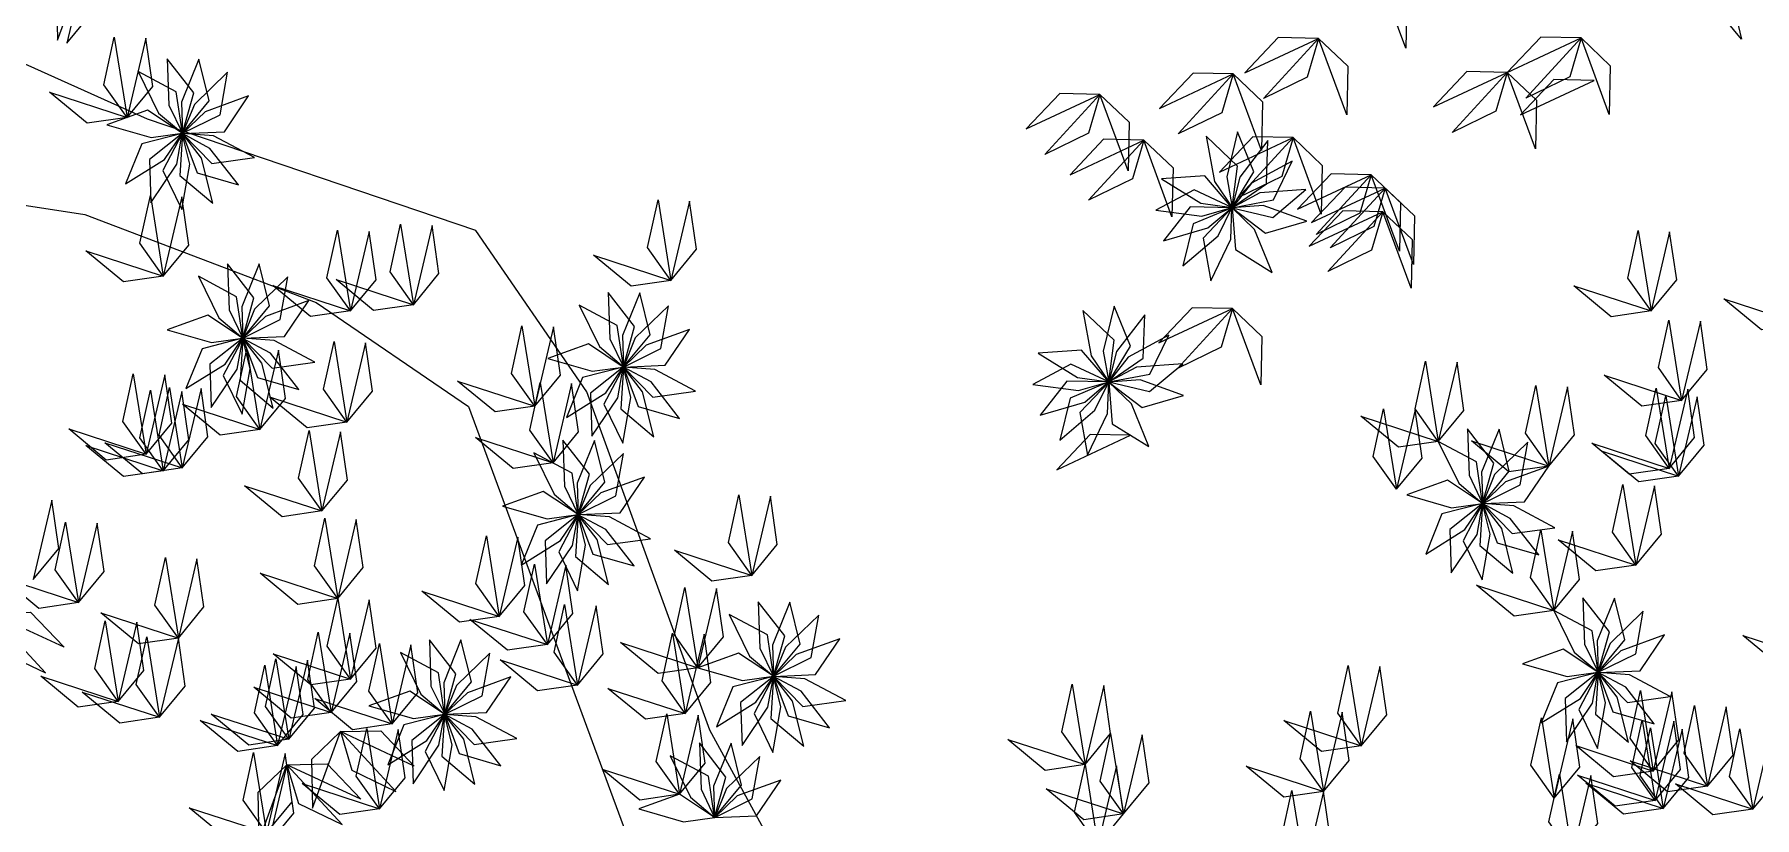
# Model space of a CAD drawing. Header units: inches. Extents: x -422522 to 22891, y -2973 to 414515.
# Drawn here: x 6927.7 to 7054.4, y 10697.8 to 10755.4 of the extents above; entities that cross this region are included whole.
import ezdxf

# ---------------------------------------------------------------- set-up
doc = ezdxf.new("R2010")
doc.units = ezdxf.units.IN
doc.header["$MEASUREMENT"] = 0
doc.layers.add('ARREDAMENTO', color=8, linetype='Continuous', lineweight=18)

msp = doc.modelspace()

# ---------------------------------------------------------------- linework, layer by layer
at = {"layer": 'ARREDAMENTO', "lineweight": 0}
for points in [[(6931.46, 10760.63), (6929.31, 10758.59), (6929.4, 10755), (6931.46, 10760.63)], [(6930.08, 10754.79), (6931.97, 10757.08), (6931.46, 10760.63), (6930.08, 10754.79)], [(7053.43, 10755.08), (7051.54, 10757.36), (7052.05, 10760.91), (7053.43, 10755.08)], [(7026.62, 10760.04), (7028.77, 10758), (7028.7, 10754.41), (7026.62, 10760.04)], [(6934.51, 10749.31), (6932.8, 10751.73), (6933.57, 10755.24), (6934.51, 10749.31)], [(6934.51, 10749.31), (6936.4, 10751.6), (6935.89, 10755.15), (6934.51, 10749.31)], [(7022.28, 10755.14), (7019.31, 10755.2), (7016.84, 10752.6), (7022.28, 10755.14)], [(7022.28, 10755.14), (7021.44, 10752.29), (7018.22, 10750.72), (7022.28, 10755.14)], [(7022.28, 10755.14), (7024.43, 10753.1), (7024.35, 10749.51), (7022.28, 10755.14)], [(7041.61, 10755.17), (7038.65, 10755.23), (7036.18, 10752.63), (7041.61, 10755.17)], [(7041.61, 10755.17), (7040.78, 10752.32), (7037.55, 10750.75), (7041.61, 10755.17)], [(7041.61, 10755.17), (7043.76, 10753.12), (7043.68, 10749.54), (7041.61, 10755.17)], [(6935.33, 10752.7), (6936.82, 10749.64), (6938.59, 10748.15), (6938.14, 10751.2), (6935.33, 10752.7)], [(6937.47, 10753.63), (6937.59, 10750.23), (6938.59, 10748.15), (6939.42, 10751.12), (6937.47, 10753.63)], [(6939.8, 10753.61), (6938.52, 10750.45), (6938.59, 10748.15), (6940.56, 10750.53), (6939.8, 10753.61)], [(6941.92, 10752.65), (6939.47, 10750.28), (6938.6, 10748.15), (6941.36, 10749.52), (6941.92, 10752.65)], [(7016, 10752.52), (7013.03, 10752.58), (7010.56, 10749.98), (7016, 10752.52)], [(7036.18, 10752.63), (7033.21, 10752.69), (7030.74, 10750.09), (7036.18, 10752.63)], [(7036.18, 10752.63), (7035.34, 10749.78), (7032.11, 10748.21), (7036.18, 10752.63)], [(7036.18, 10752.63), (7038.33, 10750.59), (7038.25, 10747), (7036.18, 10752.63)], [(7016, 10752.52), (7015.16, 10749.67), (7011.94, 10748.11), (7016, 10752.52)], [(7016, 10752.52), (7018.15, 10750.48), (7018.07, 10746.89), (7016, 10752.52)], [(7042.59, 10752.04), (7039.62, 10752.11), (7037.15, 10749.51), (7042.59, 10752.04)], [(6934.51, 10749.31), (6931.58, 10748.89), (6928.81, 10751.17), (6934.51, 10749.31)], [(6943.46, 10750.9), (6940.26, 10749.74), (6938.6, 10748.14), (6941.68, 10748.27), (6943.46, 10750.9)], [(7006.17, 10751.01), (7003.21, 10751.08), (7000.74, 10748.47), (7006.17, 10751.01)], [(7006.17, 10751.01), (7005.34, 10748.17), (7002.11, 10746.6), (7006.17, 10751.01)], [(7006.17, 10751.01), (7008.32, 10748.97), (7008.25, 10745.38), (7006.17, 10751.01)], [(6933.02, 10748.77), (6936.29, 10747.83), (6938.58, 10748.15), (6936.01, 10749.85), (6933.02, 10748.77)], [(6934.39, 10744.43), (6937.28, 10746.23), (6938.58, 10748.14), (6935.59, 10747.37), (6934.39, 10744.43)], [(6936.27, 10743.04), (6938.17, 10745.87), (6938.58, 10748.14), (6936.16, 10746.22), (6936.27, 10743.04)], [(6938.54, 10742.54), (6939.13, 10745.89), (6938.58, 10748.13), (6937.15, 10745.4), (6938.54, 10742.54)], [(6940.83, 10743), (6940, 10746.31), (6938.59, 10748.13), (6938.39, 10745.05), (6940.83, 10743)], [(6943.9, 10746.37), (6940.89, 10747.97), (6938.59, 10748.14), (6940.75, 10745.93), (6943.9, 10746.37)], [(6942.72, 10744.36), (6940.62, 10747.04), (6938.59, 10748.13), (6939.67, 10745.24), (6942.72, 10744.36)], [(7009.4, 10747.64), (7006.44, 10747.71), (7003.97, 10745.1), (7009.4, 10747.64)], [(7009.4, 10747.64), (7008.57, 10744.8), (7005.34, 10743.23), (7009.4, 10747.64)], [(7009.4, 10747.64), (7011.56, 10745.6), (7011.48, 10742.01), (7009.4, 10747.64)], [(7014, 10747.94), (7014.61, 10744.59), (7015.91, 10742.68), (7016.3, 10745.74), (7014, 10747.94)], [(7020.4, 10747.83), (7017.44, 10747.89), (7014.97, 10745.29), (7020.4, 10747.83)], [(7016.31, 10748.26), (7015.51, 10744.95), (7015.91, 10742.68), (7017.51, 10745.31), (7016.31, 10748.26)], [(7018.55, 10747.61), (7016.47, 10744.92), (7015.91, 10742.68), (7018.45, 10744.43), (7018.55, 10747.61)], [(7020.4, 10747.83), (7019.57, 10744.98), (7016.34, 10743.41), (7020.4, 10747.83)], [(7020.4, 10747.83), (7022.55, 10745.78), (7022.48, 10742.2), (7020.4, 10747.83)], [(7010.72, 10744.79), (7013.61, 10743), (7015.9, 10742.68), (7013.89, 10745.02), (7010.72, 10744.79)], [(7020.33, 10746.11), (7017.33, 10744.49), (7015.91, 10742.67), (7018.95, 10743.25), (7020.33, 10746.11)], [(7026.16, 10745.1), (7023.2, 10745.16), (7020.73, 10742.56), (7026.16, 10745.1)], [(7026.16, 10745.1), (7025.33, 10742.26), (7022.1, 10740.69), (7026.16, 10745.1)], [(7026.16, 10745.1), (7028.31, 10743.06), (7028.24, 10739.47), (7026.16, 10745.1)], [(7010.3, 10742.49), (7013.68, 10742.04), (7015.9, 10742.68), (7013.11, 10743.99), (7010.3, 10742.49)], [(7021.35, 10744.01), (7017.95, 10743.76), (7015.91, 10742.67), (7018.92, 10741.96), (7021.35, 10744.01)], [(7027.19, 10744.12), (7024.23, 10744.19), (7021.76, 10741.59), (7027.19, 10744.12)], [(7027.19, 10744.12), (7026.36, 10741.28), (7023.13, 10739.71), (7027.19, 10744.12)], [(7027.19, 10744.12), (7029.34, 10742.08), (7029.27, 10738.5), (7027.19, 10744.12)], [(6937.18, 10737.63), (6935.46, 10740.05), (6936.23, 10743.56), (6937.18, 10737.63)], [(6937.18, 10737.63), (6939.06, 10739.92), (6938.55, 10743.47), (6937.18, 10737.63)], [(6974.57, 10737.32), (6972.86, 10739.74), (6973.63, 10743.25), (6974.57, 10737.32)], [(6974.57, 10737.32), (6976.46, 10739.61), (6975.95, 10743.16), (6974.57, 10737.32)], [(7010.86, 10740.23), (7014.13, 10741.19), (7015.9, 10742.67), (7012.81, 10742.74), (7010.86, 10740.23)], [(7012.29, 10738.39), (7014.89, 10740.59), (7015.9, 10742.67), (7013.05, 10741.48), (7012.29, 10738.39)], [(7014.34, 10737.29), (7015.82, 10740.36), (7015.9, 10742.67), (7013.78, 10740.42), (7014.34, 10737.29)], [(7021.42, 10741.68), (7018.21, 10742.83), (7015.91, 10742.67), (7018.37, 10740.8), (7021.42, 10741.68)], [(7018.86, 10737.91), (7017.57, 10741.06), (7015.91, 10742.66), (7016.16, 10739.59), (7018.86, 10737.91)], [(7027.02, 10742.38), (7024.06, 10742.45), (7021.59, 10739.84), (7027.02, 10742.38)], [(6955.61, 10735.53), (6953.89, 10737.95), (6954.66, 10741.46), (6955.61, 10735.53)], [(6955.61, 10735.53), (6957.49, 10737.82), (6956.98, 10741.37), (6955.61, 10735.53)], [(7027.02, 10742.38), (7026.19, 10739.54), (7022.96, 10737.97), (7027.02, 10742.38)], [(7027.02, 10742.38), (7029.17, 10740.34), (7029.09, 10736.75), (7027.02, 10742.38)], [(6950.96, 10735.08), (6949.24, 10737.5), (6950.01, 10741.01), (6950.96, 10735.08)], [(6950.96, 10735.08), (6952.85, 10737.37), (6952.34, 10740.92), (6950.96, 10735.08)], [(7046.77, 10735.07), (7045.05, 10737.48), (7045.82, 10740.99), (7046.77, 10735.07)], [(7046.77, 10735.07), (7048.66, 10737.35), (7048.14, 10740.9), (7046.77, 10735.07)], [(6937.18, 10737.63), (6934.24, 10737.21), (6931.48, 10739.49), (6937.18, 10737.63)], [(6974.57, 10737.32), (6971.64, 10736.9), (6968.87, 10739.18), (6974.57, 10737.32)], [(6939.77, 10737.62), (6941.27, 10734.56), (6943.03, 10733.07), (6942.58, 10736.12), (6939.77, 10737.62)], [(6941.91, 10738.55), (6942.03, 10735.15), (6943.03, 10733.07), (6943.86, 10736.04), (6941.91, 10738.55)], [(6944.24, 10738.54), (6942.97, 10735.37), (6943.04, 10733.07), (6945, 10735.45), (6944.24, 10738.54)], [(6946.36, 10737.57), (6943.91, 10735.2), (6943.04, 10733.07), (6945.8, 10734.44), (6946.36, 10737.57)], [(6955.61, 10735.53), (6952.67, 10735.11), (6949.91, 10737.39), (6955.61, 10735.53)], [(6950.96, 10735.08), (6948.03, 10734.66), (6945.26, 10736.95), (6950.96, 10735.08)], [(6969.95, 10736.43), (6970.07, 10733.02), (6971.07, 10730.95), (6971.9, 10733.92), (6969.95, 10736.43)], [(6972.28, 10736.41), (6971, 10733.25), (6971.08, 10730.95), (6973.04, 10733.32), (6972.28, 10736.41)], [(7046.77, 10735.07), (7043.83, 10734.64), (7041.07, 10736.93), (7046.77, 10735.07)], [(6947.91, 10735.83), (6944.71, 10734.66), (6943.04, 10733.06), (6946.12, 10733.19), (6947.91, 10735.83)], [(6967.81, 10735.5), (6969.31, 10732.44), (6971.07, 10730.95), (6970.62, 10734), (6967.81, 10735.5)], [(6974.4, 10735.45), (6971.95, 10733.08), (6971.08, 10730.94), (6973.84, 10732.31), (6974.4, 10735.45)], [(7004.92, 10735.11), (7005.53, 10731.76), (7006.83, 10729.85), (7007.22, 10732.91), (7004.92, 10735.11)], [(7007.23, 10735.43), (7006.42, 10732.12), (7006.83, 10729.85), (7008.43, 10732.48), (7007.23, 10735.43)], [(7015.95, 10735.24), (7012.98, 10735.31), (7010.51, 10732.71), (7015.95, 10735.24)], [(7015.95, 10735.24), (7015.11, 10732.4), (7011.88, 10730.83), (7015.95, 10735.24)], [(7015.95, 10735.24), (7018.1, 10733.2), (7018.02, 10729.62), (7015.95, 10735.24)], [(7057.84, 10734.1), (7054.9, 10733.68), (7052.14, 10735.96), (7057.84, 10734.1)], [(6937.46, 10733.69), (6940.74, 10732.75), (6943.02, 10733.07), (6940.46, 10734.77), (6937.46, 10733.69)], [(6964.55, 10728.05), (6962.84, 10730.47), (6963.6, 10733.97), (6964.55, 10728.05)], [(6964.55, 10728.05), (6966.44, 10730.34), (6965.93, 10733.89), (6964.55, 10728.05)], [(6975.95, 10733.7), (6972.74, 10732.54), (6971.08, 10730.94), (6974.16, 10731.07), (6975.95, 10733.7)], [(7009.47, 10734.78), (7007.39, 10732.08), (7006.83, 10729.84), (7009.37, 10731.6), (7009.47, 10734.78)], [(7049.02, 10728.48), (7047.31, 10730.9), (7048.08, 10734.4), (7049.02, 10728.48)], [(7049.02, 10728.48), (7050.91, 10730.77), (7050.4, 10734.32), (7049.02, 10728.48)], [(6938.84, 10729.35), (6941.73, 10731.15), (6943.02, 10733.06), (6940.04, 10732.29), (6938.84, 10729.35)], [(6940.71, 10727.96), (6942.62, 10730.79), (6943.03, 10733.06), (6940.61, 10731.14), (6940.71, 10727.96)], [(6942.99, 10727.46), (6943.58, 10730.81), (6943.03, 10733.05), (6941.6, 10730.32), (6942.99, 10727.46)], [(6945.27, 10727.92), (6944.45, 10731.23), (6943.03, 10733.05), (6942.84, 10729.98), (6945.27, 10727.92)], [(6948.35, 10731.29), (6945.34, 10732.89), (6943.04, 10733.06), (6945.2, 10730.85), (6948.35, 10731.29)], [(6947.17, 10729.28), (6945.07, 10731.96), (6943.04, 10733.05), (6944.11, 10730.16), (6947.17, 10729.28)], [(6950.7, 10726.89), (6948.99, 10729.3), (6949.76, 10732.81), (6950.7, 10726.89)], [(6950.7, 10726.89), (6952.59, 10729.17), (6952.08, 10732.73), (6950.7, 10726.89)], [(6965.5, 10731.57), (6968.78, 10730.63), (6971.06, 10730.94), (6968.49, 10732.65), (6965.5, 10731.57)], [(7011.25, 10733.28), (7008.25, 10731.66), (7006.83, 10729.84), (7009.86, 10730.41), (7011.25, 10733.28)], [(6944.29, 10726.34), (6942.57, 10728.76), (6943.34, 10732.26), (6944.29, 10726.34)], [(6944.29, 10726.34), (6946.18, 10728.63), (6945.67, 10732.18), (6944.29, 10726.34)], [(7001.22, 10729.66), (7004.6, 10729.2), (7006.82, 10729.84), (7004.03, 10731.16), (7001.22, 10729.66)], [(7001.63, 10731.96), (7004.53, 10730.16), (7006.82, 10729.85), (7004.81, 10732.19), (7001.63, 10731.96)], [(7012.27, 10731.18), (7008.87, 10730.92), (7006.83, 10729.84), (7009.83, 10729.13), (7012.27, 10731.18)], [(7031.1, 10725.45), (7029.39, 10727.87), (7030.16, 10731.37), (7031.1, 10725.45)], [(7031.1, 10725.45), (7032.99, 10727.74), (7032.48, 10731.29), (7031.1, 10725.45)], [(6935.92, 10724.52), (6934.2, 10726.93), (6934.97, 10730.44), (6935.92, 10724.52)], [(6935.92, 10724.52), (6937.81, 10726.8), (6937.29, 10730.36), (6935.92, 10724.52)], [(6964.55, 10728.05), (6961.62, 10727.63), (6958.85, 10729.91), (6964.55, 10728.05)], [(6965.89, 10723.88), (6964.17, 10726.3), (6964.94, 10729.81), (6965.89, 10723.88)], [(6966.88, 10727.22), (6969.77, 10729.03), (6971.06, 10730.94), (6968.07, 10730.17), (6966.88, 10727.22)], [(6968.75, 10725.84), (6970.66, 10728.66), (6971.06, 10730.93), (6968.65, 10729.02), (6968.75, 10725.84)], [(6971.03, 10725.33), (6971.62, 10728.69), (6971.07, 10730.93), (6969.64, 10728.2), (6971.03, 10725.33)], [(6973.31, 10725.8), (6972.48, 10729.11), (6971.07, 10730.93), (6970.88, 10727.85), (6973.31, 10725.8)], [(6975.21, 10727.15), (6973.11, 10729.84), (6971.07, 10730.93), (6972.15, 10728.04), (6975.21, 10727.15)], [(6976.39, 10729.16), (6973.38, 10730.76), (6971.08, 10730.93), (6973.24, 10728.73), (6976.39, 10729.16)], [(7001.78, 10727.4), (7005.05, 10728.35), (7006.81, 10729.84), (7003.73, 10729.91), (7001.78, 10727.4)], [(7003.21, 10725.56), (7005.81, 10727.76), (7006.82, 10729.84), (7003.97, 10728.65), (7003.21, 10725.56)], [(7005.26, 10724.46), (7006.74, 10727.53), (7006.82, 10729.83), (7004.7, 10727.59), (7005.26, 10724.46)], [(7009.78, 10725.08), (7008.49, 10728.23), (7006.82, 10729.83), (7007.08, 10726.76), (7009.78, 10725.08)], [(7012.34, 10728.85), (7009.13, 10730), (7006.83, 10729.83), (7009.28, 10727.96), (7012.34, 10728.85)], [(7049.02, 10728.48), (7046.09, 10728.06), (7043.32, 10730.34), (7049.02, 10728.48)], [(6937.18, 10723.3), (6935.46, 10725.72), (6936.23, 10729.23), (6937.18, 10723.3)], [(6938.58, 10723.51), (6936.87, 10725.92), (6937.63, 10729.43), (6938.58, 10723.51)], [(6937.18, 10723.3), (6939.06, 10725.59), (6938.55, 10729.14), (6937.18, 10723.3)], [(6938.58, 10723.51), (6940.47, 10725.79), (6939.96, 10729.35), (6938.58, 10723.51)], [(6950.7, 10726.89), (6947.77, 10726.46), (6945, 10728.75), (6950.7, 10726.89)], [(6965.89, 10723.88), (6967.77, 10726.17), (6967.26, 10729.72), (6965.89, 10723.88)], [(7039.24, 10723.65), (7037.52, 10726.07), (7038.29, 10729.57), (7039.24, 10723.65)], [(7039.24, 10723.65), (7041.13, 10725.94), (7040.61, 10729.49), (7039.24, 10723.65)], [(7048.1, 10723.47), (7046.38, 10725.89), (7047.15, 10729.39), (7048.1, 10723.47)], [(7048.8, 10722.9), (7047.08, 10725.32), (7047.85, 10728.82), (7048.8, 10722.9)], [(7048.1, 10723.47), (7049.98, 10725.75), (7049.47, 10729.31), (7048.1, 10723.47)], [(7048.8, 10722.9), (7050.68, 10725.18), (7050.17, 10728.74), (7048.8, 10722.9)], [(6944.29, 10726.34), (6941.36, 10725.92), (6938.59, 10728.2), (6944.29, 10726.34)], [(7031.1, 10725.45), (7028.17, 10725.03), (7025.4, 10727.31), (7031.1, 10725.45)], [(7028.01, 10721.95), (7026.3, 10724.36), (7027.07, 10727.87), (7028.01, 10721.95)], [(7028.01, 10721.95), (7029.9, 10724.23), (7029.39, 10727.78), (7028.01, 10721.95)], [(6935.92, 10724.52), (6932.98, 10724.09), (6930.22, 10726.38), (6935.92, 10724.52)], [(6948.87, 10720.34), (6947.15, 10722.75), (6947.92, 10726.26), (6948.87, 10720.34)], [(6948.87, 10720.34), (6950.76, 10722.62), (6950.24, 10726.18), (6948.87, 10720.34)], [(7008.43, 10725.92), (7005.46, 10725.98), (7002.99, 10723.38), (7008.43, 10725.92)], [(7033.24, 10726.38), (7033.36, 10722.97), (7034.36, 10720.9), (7035.19, 10723.87), (7033.24, 10726.38)], [(7035.57, 10726.36), (7034.29, 10723.2), (7034.37, 10720.9), (7036.33, 10723.27), (7035.57, 10726.36)], [(6937.18, 10723.3), (6934.24, 10722.88), (6931.48, 10725.16), (6937.18, 10723.3)], [(6938.58, 10723.51), (6935.65, 10723.08), (6932.88, 10725.37), (6938.58, 10723.51)], [(6965.89, 10723.88), (6962.95, 10723.46), (6960.18, 10725.74), (6965.89, 10723.88)], [(6966.62, 10725.56), (6966.74, 10722.16), (6967.74, 10720.08), (6968.57, 10723.05), (6966.62, 10725.56)], [(6968.95, 10725.54), (6967.67, 10722.38), (6967.75, 10720.08), (6969.71, 10722.46), (6968.95, 10725.54)], [(7031.1, 10725.45), (7032.6, 10722.39), (7034.36, 10720.9), (7033.91, 10723.95), (7031.1, 10725.45)], [(7039.24, 10723.65), (7036.3, 10723.23), (7033.54, 10725.51), (7039.24, 10723.65)], [(7037.69, 10725.4), (7035.24, 10723.03), (7034.37, 10720.89), (7037.13, 10722.26), (7037.69, 10725.4)], [(7048.1, 10723.47), (7045.16, 10723.04), (7042.4, 10725.33), (7048.1, 10723.47)], [(7048.8, 10722.9), (7045.86, 10722.48), (7043.09, 10724.76), (7048.8, 10722.9)], [(6964.48, 10724.63), (6965.98, 10721.57), (6967.74, 10720.08), (6967.29, 10723.13), (6964.48, 10724.63)], [(6971.07, 10724.58), (6968.62, 10722.21), (6967.75, 10720.08), (6970.51, 10721.45), (6971.07, 10724.58)], [(7039.24, 10723.65), (7036.04, 10722.49), (7034.37, 10720.89), (7037.45, 10721.02), (7039.24, 10723.65)], [(6948.87, 10720.34), (6945.93, 10719.91), (6943.17, 10722.2), (6948.87, 10720.34)], [(6972.62, 10722.83), (6969.41, 10721.67), (6967.75, 10720.07), (6970.83, 10720.2), (6972.62, 10722.83)], [(7028.79, 10721.52), (7032.07, 10720.58), (7034.35, 10720.89), (7031.78, 10722.6), (7028.79, 10721.52)], [(7045.64, 10716.35), (7043.92, 10718.77), (7044.69, 10722.28), (7045.64, 10716.35)], [(7045.64, 10716.35), (7047.53, 10718.64), (7047.02, 10722.19), (7045.64, 10716.35)], [(6927.6, 10715.3), (6929.49, 10717.58), (6928.98, 10721.14), (6927.6, 10715.3)], [(6962.17, 10720.7), (6965.45, 10719.76), (6967.73, 10720.08), (6965.16, 10721.78), (6962.17, 10720.7)], [(6980.53, 10715.6), (6978.81, 10718.02), (6979.58, 10721.52), (6980.53, 10715.6)], [(6980.53, 10715.6), (6982.41, 10717.88), (6981.9, 10721.44), (6980.53, 10715.6)], [(7030.17, 10717.17), (7033.06, 10718.98), (7034.35, 10720.89), (7031.37, 10720.12), (7030.17, 10717.17)], [(7032.04, 10715.79), (7033.95, 10718.61), (7034.35, 10720.88), (7031.94, 10718.97), (7032.04, 10715.79)], [(7034.32, 10715.28), (7034.91, 10718.64), (7034.36, 10720.88), (7032.93, 10718.15), (7034.32, 10715.28)], [(7036.6, 10715.75), (7035.77, 10719.06), (7034.36, 10720.88), (7034.17, 10717.8), (7036.6, 10715.75)], [(7038.5, 10717.1), (7036.4, 10719.79), (7034.36, 10720.88), (7035.44, 10717.99), (7038.5, 10717.1)], [(7039.68, 10719.11), (7036.67, 10720.71), (7034.37, 10720.88), (7036.53, 10718.68), (7039.68, 10719.11)], [(6950.03, 10713.89), (6948.31, 10716.3), (6949.08, 10719.81), (6950.03, 10713.89)], [(6950.03, 10713.89), (6951.91, 10716.17), (6951.4, 10719.72), (6950.03, 10713.89)], [(6963.54, 10716.36), (6966.43, 10718.16), (6967.73, 10720.07), (6964.74, 10719.3), (6963.54, 10716.36)], [(6965.42, 10714.97), (6967.32, 10717.8), (6967.73, 10720.07), (6965.32, 10718.15), (6965.42, 10714.97)], [(6967.69, 10714.47), (6968.29, 10717.82), (6967.74, 10720.06), (6966.31, 10717.33), (6967.69, 10714.47)], [(6969.98, 10714.93), (6969.15, 10718.24), (6967.74, 10720.06), (6967.55, 10716.98), (6969.98, 10714.93)], [(6971.87, 10716.29), (6969.78, 10718.97), (6967.74, 10720.06), (6968.82, 10717.17), (6971.87, 10716.29)], [(6973.06, 10718.3), (6970.05, 10719.9), (6967.75, 10720.07), (6969.9, 10717.86), (6973.06, 10718.3)], [(6930.94, 10713.6), (6929.22, 10716.01), (6929.99, 10719.52), (6930.94, 10713.6)], [(6930.94, 10713.6), (6932.83, 10715.88), (6932.32, 10719.44), (6930.94, 10713.6)], [(6961.93, 10712.58), (6960.21, 10714.99), (6960.98, 10718.5), (6961.93, 10712.58)], [(6961.93, 10712.58), (6963.81, 10714.86), (6963.3, 10718.41), (6961.93, 10712.58)], [(7039.61, 10713.02), (7037.9, 10715.43), (7038.66, 10718.94), (7039.61, 10713.02)], [(7039.61, 10713.02), (7041.5, 10715.3), (7040.99, 10718.85), (7039.61, 10713.02)], [(6980.53, 10715.6), (6977.59, 10715.18), (6974.83, 10717.46), (6980.53, 10715.6)], [(7045.64, 10716.35), (7042.71, 10715.93), (7039.94, 10718.21), (7045.64, 10716.35)], [(6938.29, 10710.98), (6936.57, 10713.4), (6937.34, 10716.91), (6938.29, 10710.98)], [(6938.29, 10710.98), (6940.17, 10713.27), (6939.66, 10716.82), (6938.29, 10710.98)], [(6965.47, 10710.5), (6963.75, 10712.92), (6964.52, 10716.42), (6965.47, 10710.5)], [(6965.47, 10710.5), (6967.35, 10712.79), (6966.84, 10716.34), (6965.47, 10710.5)], [(6930.94, 10713.6), (6928.01, 10713.17), (6925.24, 10715.46), (6930.94, 10713.6)], [(6950.03, 10713.89), (6947.09, 10713.46), (6944.32, 10715.75), (6950.03, 10713.89)], [(6976.56, 10708.79), (6974.84, 10711.21), (6975.61, 10714.71), (6976.56, 10708.79)], [(6976.56, 10708.79), (6978.45, 10711.08), (6977.94, 10714.63), (6976.56, 10708.79)], [(7039.61, 10713.02), (7036.68, 10712.59), (7033.91, 10714.88), (7039.61, 10713.02)], [(6950.97, 10707.96), (6949.26, 10710.38), (6950.03, 10713.89), (6950.97, 10707.96)], [(6950.97, 10707.96), (6952.86, 10710.25), (6952.35, 10713.8), (6950.97, 10707.96)], [(6961.93, 10712.58), (6958.99, 10712.15), (6956.23, 10714.44), (6961.93, 10712.58)], [(6967.69, 10707.52), (6965.97, 10709.94), (6966.74, 10713.45), (6967.69, 10707.52)], [(6967.69, 10707.52), (6969.58, 10709.81), (6969.06, 10713.36), (6967.69, 10707.52)], [(6981.01, 10713.65), (6981.13, 10710.25), (6982.13, 10708.17), (6982.96, 10711.14), (6981.01, 10713.65)], [(6983.34, 10713.63), (6982.06, 10710.47), (6982.14, 10708.17), (6984.1, 10710.54), (6983.34, 10713.63)], [(7041.75, 10713.95), (7041.87, 10710.54), (7042.87, 10708.46), (7043.7, 10711.43), (7041.75, 10713.95)], [(7044.08, 10713.93), (7042.8, 10710.77), (7042.88, 10708.46), (7044.84, 10710.84), (7044.08, 10713.93)], [(6924.43, 10712.82), (6927.39, 10712.89), (6929.87, 10710.3), (6924.43, 10712.82)], [(6924.43, 10712.82), (6925.27, 10709.98), (6928.5, 10708.42), (6924.43, 10712.82)], [(6933.85, 10706.31), (6932.14, 10708.73), (6932.91, 10712.24), (6933.85, 10706.31)], [(6938.29, 10710.98), (6935.35, 10710.56), (6932.58, 10712.85), (6938.29, 10710.98)], [(6933.85, 10706.31), (6935.74, 10708.6), (6935.23, 10712.15), (6933.85, 10706.31)], [(6965.47, 10710.5), (6962.53, 10710.08), (6959.76, 10712.36), (6965.47, 10710.5)], [(6978.87, 10712.72), (6980.37, 10709.66), (6982.13, 10708.17), (6981.68, 10711.22), (6978.87, 10712.72)], [(6985.46, 10712.67), (6983.01, 10710.3), (6982.14, 10708.17), (6984.9, 10709.54), (6985.46, 10712.67)], [(7039.61, 10713.02), (7041.11, 10709.95), (7042.87, 10708.46), (7042.42, 10711.51), (7039.61, 10713.02)], [(7046.2, 10712.96), (7043.75, 10710.59), (7042.88, 10708.46), (7045.64, 10709.83), (7046.2, 10712.96)], [(6936.91, 10705.15), (6935.19, 10707.56), (6935.96, 10711.07), (6936.91, 10705.15)], [(6936.91, 10705.15), (6938.8, 10707.43), (6938.29, 10710.98), (6936.91, 10705.15)], [(6949.55, 10705.5), (6947.83, 10707.92), (6948.6, 10711.42), (6949.55, 10705.5)], [(6949.55, 10705.5), (6951.43, 10707.79), (6950.92, 10711.34), (6949.55, 10705.5)], [(6956.78, 10710.86), (6956.9, 10707.45), (6957.91, 10705.37), (6958.74, 10708.34), (6956.78, 10710.86)], [(6959.11, 10710.84), (6957.84, 10707.68), (6957.91, 10705.37), (6959.88, 10707.75), (6959.11, 10710.84)], [(6975.63, 10705.42), (6973.92, 10707.84), (6974.69, 10711.34), (6975.63, 10705.42)], [(6975.63, 10705.42), (6977.52, 10707.71), (6977.01, 10711.26), (6975.63, 10705.42)], [(6987.01, 10710.92), (6983.8, 10709.76), (6982.14, 10708.16), (6985.22, 10708.29), (6987.01, 10710.92)], [(7047.75, 10711.22), (7044.54, 10710.05), (7042.88, 10708.45), (7045.96, 10708.58), (7047.75, 10711.22)], [(7059.24, 10709.3), (7056.31, 10708.88), (7053.54, 10711.16), (7059.24, 10709.3)], [(6950.97, 10707.96), (6948.04, 10707.54), (6945.27, 10709.82), (6950.97, 10707.96)], [(6954.04, 10704.66), (6952.33, 10707.07), (6953.1, 10710.58), (6954.04, 10704.66)], [(6954.04, 10704.66), (6955.93, 10706.94), (6955.42, 10710.49), (6954.04, 10704.66)], [(6954.65, 10709.93), (6956.14, 10706.86), (6957.9, 10705.37), (6957.45, 10708.43), (6954.65, 10709.93)], [(6961.24, 10709.87), (6958.78, 10707.5), (6957.91, 10705.37), (6960.68, 10706.74), (6961.24, 10709.87)], [(6976.56, 10708.79), (6973.63, 10708.37), (6970.86, 10710.65), (6976.56, 10708.79)], [(6976.56, 10708.79), (6979.84, 10707.85), (6982.12, 10708.17), (6979.55, 10709.87), (6976.56, 10708.79)], [(7037.3, 10709.09), (7040.58, 10708.15), (7042.86, 10708.46), (7040.29, 10710.17), (7037.3, 10709.09)], [(6945.6, 10703.06), (6943.89, 10705.48), (6944.65, 10708.98), (6945.6, 10703.06)], [(6946.42, 10703.53), (6944.71, 10705.94), (6945.47, 10709.45), (6946.42, 10703.53)], [(6945.6, 10703.06), (6947.49, 10705.35), (6946.98, 10708.9), (6945.6, 10703.06)], [(6946.42, 10703.53), (6948.31, 10705.81), (6947.8, 10709.36), (6946.42, 10703.53)], [(6967.69, 10707.52), (6964.75, 10707.1), (6961.99, 10709.38), (6967.69, 10707.52)], [(7025.42, 10703.04), (7023.7, 10705.46), (7024.47, 10708.97), (7025.42, 10703.04)], [(7025.42, 10703.04), (7027.31, 10705.33), (7026.8, 10708.88), (7025.42, 10703.04)], [(7038.67, 10704.74), (7041.57, 10706.54), (7042.86, 10708.45), (7039.87, 10707.69), (7038.67, 10704.74)], [(7040.55, 10703.35), (7042.46, 10706.18), (7042.86, 10708.45), (7040.45, 10706.53), (7040.55, 10703.35)], [(7042.82, 10702.85), (7043.42, 10706.21), (7042.87, 10708.45), (7041.44, 10705.71), (7042.82, 10702.85)], [(7045.11, 10703.32), (7044.28, 10706.62), (7042.87, 10708.45), (7042.68, 10705.37), (7045.11, 10703.32)], [(7047.01, 10704.67), (7044.91, 10707.36), (7042.87, 10708.45), (7043.95, 10705.56), (7047.01, 10704.67)], [(7048.19, 10706.68), (7045.18, 10708.28), (7042.88, 10708.45), (7045.03, 10706.24), (7048.19, 10706.68)], [(6933.85, 10706.31), (6930.92, 10705.89), (6928.15, 10708.17), (6933.85, 10706.31)], [(6936.91, 10705.15), (6933.98, 10704.72), (6931.21, 10707.01), (6936.91, 10705.15)], [(6949.55, 10705.5), (6946.61, 10705.08), (6943.85, 10707.36), (6949.55, 10705.5)], [(6952.33, 10706), (6955.61, 10705.06), (6957.9, 10705.37), (6955.33, 10707.08), (6952.33, 10706)], [(6962.78, 10708.13), (6959.58, 10706.96), (6957.91, 10705.37), (6960.99, 10705.49), (6962.78, 10708.13)], [(6975.63, 10705.42), (6972.7, 10705), (6969.93, 10707.28), (6975.63, 10705.42)], [(6977.93, 10704.44), (6980.82, 10706.25), (6982.12, 10708.16), (6979.13, 10707.39), (6977.93, 10704.44)], [(6979.81, 10703.06), (6981.71, 10705.89), (6982.12, 10708.16), (6979.71, 10706.24), (6979.81, 10703.06)], [(6982.08, 10702.56), (6982.68, 10705.91), (6982.13, 10708.15), (6980.7, 10705.42), (6982.08, 10702.56)], [(6984.37, 10703.02), (6983.54, 10706.33), (6982.13, 10708.15), (6981.94, 10705.07), (6984.37, 10703.02)], [(6986.26, 10704.38), (6984.17, 10707.06), (6982.13, 10708.15), (6983.21, 10705.26), (6986.26, 10704.38)], [(6987.45, 10706.39), (6984.44, 10707.99), (6982.14, 10708.15), (6984.29, 10705.95), (6987.45, 10706.39)], [(7005.08, 10701.66), (7003.36, 10704.08), (7004.13, 10707.59), (7005.08, 10701.66)], [(7005.08, 10701.66), (7006.96, 10703.95), (7006.45, 10707.5), (7005.08, 10701.66)], [(7046.93, 10701.19), (7045.22, 10703.61), (7045.99, 10707.12), (7046.93, 10701.19)], [(7046.93, 10701.19), (7048.82, 10703.48), (7048.31, 10707.03), (7046.93, 10701.19)], [(6954.04, 10704.66), (6951.11, 10704.23), (6948.34, 10706.52), (6954.04, 10704.66)], [(7050.93, 10700.08), (7049.21, 10702.5), (7049.98, 10706.01), (7050.93, 10700.08)], [(7050.93, 10700.08), (7052.81, 10702.37), (7052.3, 10705.92), (7050.93, 10700.08)], [(6945.6, 10703.06), (6942.67, 10702.64), (6939.9, 10704.92), (6945.6, 10703.06)], [(6946.42, 10703.53), (6943.49, 10703.1), (6940.72, 10705.39), (6946.42, 10703.53)], [(6953.71, 10701.65), (6956.6, 10703.45), (6957.9, 10705.36), (6954.91, 10704.6), (6953.71, 10701.65)], [(6955.58, 10700.26), (6957.49, 10703.09), (6957.9, 10705.36), (6955.48, 10703.44), (6955.58, 10700.26)], [(6957.86, 10699.76), (6958.45, 10703.12), (6957.9, 10705.36), (6956.47, 10702.62), (6957.86, 10699.76)], [(6960.14, 10700.23), (6959.32, 10703.53), (6957.9, 10705.36), (6957.71, 10702.28), (6960.14, 10700.23)], [(6962.04, 10701.58), (6959.94, 10704.27), (6957.91, 10705.36), (6958.98, 10702.47), (6962.04, 10701.58)], [(6963.22, 10703.59), (6960.21, 10705.19), (6957.91, 10705.36), (6960.07, 10703.15), (6963.22, 10703.59)], [(6975.21, 10699.48), (6973.49, 10701.89), (6974.26, 10705.4), (6975.21, 10699.48)], [(6975.21, 10699.48), (6977.1, 10701.76), (6976.59, 10705.31), (6975.21, 10699.48)], [(7025.42, 10703.04), (7022.49, 10702.62), (7019.72, 10704.91), (7025.42, 10703.04)], [(7022.64, 10699.68), (7020.93, 10702.1), (7021.69, 10705.6), (7022.64, 10699.68)], [(7022.64, 10699.68), (7024.53, 10701.96), (7024.02, 10705.52), (7022.64, 10699.68)], [(7039.64, 10699.2), (7037.92, 10701.62), (7038.69, 10705.12), (7039.64, 10699.2)], [(7039.64, 10699.2), (7041.52, 10701.48), (7041.01, 10705.04), (7039.64, 10699.2)], [(7047.07, 10699.02), (7045.35, 10701.44), (7046.12, 10704.94), (7047.07, 10699.02)], [(7047.07, 10699.02), (7048.95, 10701.3), (7048.44, 10704.86), (7047.07, 10699.02)], [(6950.23, 10704.09), (6948.09, 10702.05), (6948.17, 10698.46), (6950.23, 10704.09)], [(6950.23, 10704.09), (6953.2, 10704.16), (6955.67, 10701.56), (6950.23, 10704.09)], [(6950.23, 10704.09), (6951.07, 10701.25), (6954.3, 10699.68), (6950.23, 10704.09)], [(6953.11, 10698.41), (6951.4, 10700.82), (6952.17, 10704.33), (6953.11, 10698.41)], [(6953.11, 10698.41), (6955, 10700.69), (6954.49, 10704.24), (6953.11, 10698.41)], [(6976.67, 10703.26), (6976.79, 10699.85), (6977.79, 10697.77), (6978.62, 10700.74), (6976.67, 10703.26)], [(6979, 10703.24), (6977.72, 10700.08), (6977.79, 10697.77), (6979.76, 10700.15), (6979, 10703.24)], [(7005.08, 10701.66), (7002.14, 10701.24), (6999.38, 10703.52), (7005.08, 10701.66)], [(7007.91, 10698.03), (7006.2, 10700.44), (7006.96, 10703.95), (7007.91, 10698.03)], [(7007.91, 10698.03), (7009.8, 10700.31), (7009.29, 10703.86), (7007.91, 10698.03)], [(7047.67, 10698.44), (7045.96, 10700.85), (7046.73, 10704.36), (7047.67, 10698.44)], [(7047.67, 10698.44), (7049.56, 10700.72), (7049.05, 10704.27), (7047.67, 10698.44)], [(7054.26, 10698.38), (7052.55, 10700.8), (7053.31, 10704.3), (7054.26, 10698.38)], [(7054.26, 10698.38), (7056.15, 10700.67), (7055.64, 10704.22), (7054.26, 10698.38)], [(6944.78, 10696.63), (6943.07, 10699.05), (6943.83, 10702.56), (6944.78, 10696.63)], [(6944.78, 10696.63), (6943.07, 10699.05), (6943.83, 10702.56), (6944.78, 10696.63)], [(6944.78, 10696.63), (6946.67, 10698.92), (6946.16, 10702.47), (6944.78, 10696.63)], [(6944.78, 10696.63), (6946.67, 10698.92), (6946.16, 10702.47), (6944.78, 10696.63)], [(6974.53, 10702.32), (6976.02, 10699.26), (6977.79, 10697.77), (6977.34, 10700.82), (6974.53, 10702.32)], [(6981.12, 10702.27), (6978.67, 10699.9), (6977.8, 10697.77), (6980.56, 10699.14), (6981.12, 10702.27)], [(7046.93, 10701.19), (7044, 10700.77), (7041.23, 10703.06), (7046.93, 10701.19)], [(7050.93, 10700.08), (7047.99, 10699.66), (7045.23, 10701.94), (7050.93, 10700.08)], [(6946.29, 10701.65), (6944.14, 10699.61), (6944.23, 10696.02), (6946.29, 10701.65)], [(6944.91, 10695.81), (6946.8, 10698.1), (6946.29, 10701.65), (6944.91, 10695.81)], [(6946.29, 10701.65), (6949.25, 10701.72), (6951.73, 10699.12), (6946.29, 10701.65)], [(6946.29, 10701.65), (6947.13, 10698.81), (6950.36, 10697.25), (6946.29, 10701.65)], [(6975.21, 10699.48), (6972.28, 10699.05), (6969.51, 10701.34), (6975.21, 10699.48)], [(7006.03, 10695.74), (7004.31, 10698.16), (7005.08, 10701.66), (7006.03, 10695.74)], [(7006.03, 10695.74), (7007.91, 10698.03), (7007.4, 10701.58), (7006.03, 10695.74)], [(7022.64, 10699.68), (7019.71, 10699.26), (7016.94, 10701.54), (7022.64, 10699.68)], [(7040.97, 10695.03), (7039.25, 10697.45), (7040.02, 10700.95), (7040.97, 10695.03)], [(7040.97, 10695.03), (7042.86, 10697.32), (7042.34, 10700.87), (7040.97, 10695.03)], [(7047.07, 10699.02), (7044.13, 10698.6), (7041.36, 10700.88), (7047.07, 10699.02)], [(6953.11, 10698.41), (6950.18, 10697.98), (6947.41, 10700.27), (6953.11, 10698.41)], [(6972.22, 10698.4), (6975.49, 10697.46), (6977.78, 10697.77), (6975.21, 10699.48), (6972.22, 10698.4)], [(6982.66, 10700.53), (6979.46, 10699.36), (6977.8, 10697.76), (6980.88, 10697.89), (6982.66, 10700.53)], [(7007.91, 10698.03), (7004.98, 10697.6), (7002.21, 10699.89), (7007.91, 10698.03)], [(7021.27, 10693.84), (7019.55, 10696.26), (7020.32, 10699.76), (7021.27, 10693.84)], [(7021.27, 10693.84), (7023.15, 10696.13), (7022.64, 10699.68), (7021.27, 10693.84)], [(7047.67, 10698.44), (7044.74, 10698.01), (7041.97, 10700.3), (7047.67, 10698.44)], [(7054.26, 10698.38), (7051.33, 10697.96), (7048.56, 10700.24), (7054.26, 10698.38)], [(6944.78, 10696.63), (6941.85, 10696.21), (6939.08, 10698.49), (6944.78, 10696.63)], [(6944.78, 10696.63), (6941.85, 10696.21), (6939.08, 10698.49), (6944.78, 10696.63)]]:
    msp.add_lwpolyline(points, dxfattribs=at)
at = {"layer": 'ARREDAMENTO', "linetype": 'Continuous', "lineweight": 0}
for points in [[(7060.83, 10696.47), (7051, 10668.01), (7016.61, 10673.75), (6989.53, 10682.07), (6977.45, 10704.21), (6968.37, 10729.12), (6960.2, 10740.99), (6936.01, 10749.2), (6921.84, 10755.55)], [(6918.48, 10744.15), (6931.39, 10742.17), (6948.44, 10735.7), (6959.67, 10728.03), (6972.66, 10692.87), (6982.21, 10679.49), (6965.13, 10649.88), (6984.47, 10628.89), (6993.96, 10614.07), (6988.7, 10591.2)]]:
    msp.add_lwpolyline(points, dxfattribs=at)

doc.saveas('drawing.dxf')
